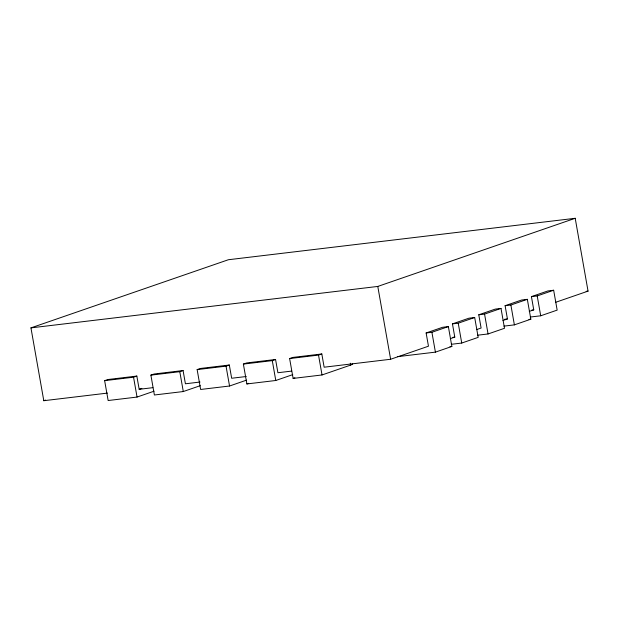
<?xml version="1.0" encoding="UTF-8"?>
<svg xmlns="http://www.w3.org/2000/svg" width="619" height="619" viewBox="0 0 619 619"><rect width="100%" height="100%" fill="white"/><g stroke="black" fill="none" stroke-linecap="round" stroke-linejoin="round"><path stroke-width="0.93" d="M397.499 356.66L435.412 352.134L451.862 346.454L448.365 326.592L442.585 327.281L426.127 332.96L428.464 346.199L390.628 359.26L324.147 367.206L321.818 353.967L292.911 357.418L289.622 358.556L293.127 378.418L322.027 374.959L350.625 365.094L352.513 364.266L352.629 363.717M107.42 393.104L43.794 400.71L30.95 327.877L228.372 259.74L575.206 218.29L588.05 291.123L555.614 302.32M43.794 400.71L45.597 400.083M154.03 391.208L137.047 397.065L108.147 400.524L104.642 380.654L107.93 379.524L136.838 376.066L139.174 389.312L152.862 387.672M30.95 327.877L377.783 286.435L575.206 218.29M104.642 380.654L133.549 377.203L136.838 376.066M200.27 385.683L183.294 391.541L154.386 394.992L150.889 375.129L154.177 374L183.085 370.541L185.414 383.788L200.022 382.039M150.889 375.129L179.789 371.679L183.085 370.541M139.174 389.312L141.883 388.376M246.517 380.151L229.541 386.016L200.633 389.467L197.136 369.605L200.424 368.467L229.324 365.017L231.661 378.255L246.261 376.514M197.136 369.605L226.036 366.154L229.324 365.017M292.764 374.627L275.78 380.492L246.88 383.942L243.375 364.08L246.664 362.943L275.571 359.492L277.908 372.731L291.595 371.098M243.375 364.08L272.283 360.629L275.571 359.492M289.622 358.556L318.522 355.097L321.818 353.967M246.88 383.942L248.668 383.323M293.127 378.418L294.907 377.799M450.299 338.663L454.787 337.115L452.45 323.876L468.908 318.197L474.688 317.508L478.185 337.37L461.735 343.05L451.313 344.296M476.622 329.579L481.11 328.031L478.773 314.792L495.231 309.113L501.011 308.417L504.508 328.287L488.058 333.958L477.636 335.204M502.945 320.495L507.433 318.947L505.104 305.701L521.554 300.029L527.334 299.333L530.839 319.195L514.381 324.874L503.959 326.12M529.268 311.411L533.756 309.864L531.427 296.617L547.877 290.938L553.657 290.249L557.162 310.111L540.704 315.791L530.282 317.036M426.127 332.96L431.907 332.271L448.365 326.592M452.45 323.876L458.238 323.188L474.688 317.508M478.773 314.792L484.561 314.096L501.011 308.417M505.104 305.701L510.884 305.012L527.334 299.333M531.427 296.617L537.207 295.928L553.657 290.249M586.154 291.348L588.05 291.123M531.868 310.088L533.756 309.864M504.601 319.288L507.433 318.947M528.943 319.427L530.839 319.195M452.899 337.34L454.787 337.115M449.967 346.679L451.862 346.454M537.207 295.928L540.704 315.791M510.884 305.012L514.381 324.874M484.561 314.096L488.058 333.958M458.238 323.188L461.735 343.05M431.907 332.271L435.412 352.134M377.783 286.435L390.628 359.26M350.284 363.198L350.625 365.094M318.522 355.097L322.027 374.959M272.283 360.629L275.78 380.492M226.036 366.154L229.541 386.016M179.789 371.679L183.294 391.541M133.549 377.203L137.047 397.065"/></g></svg>
